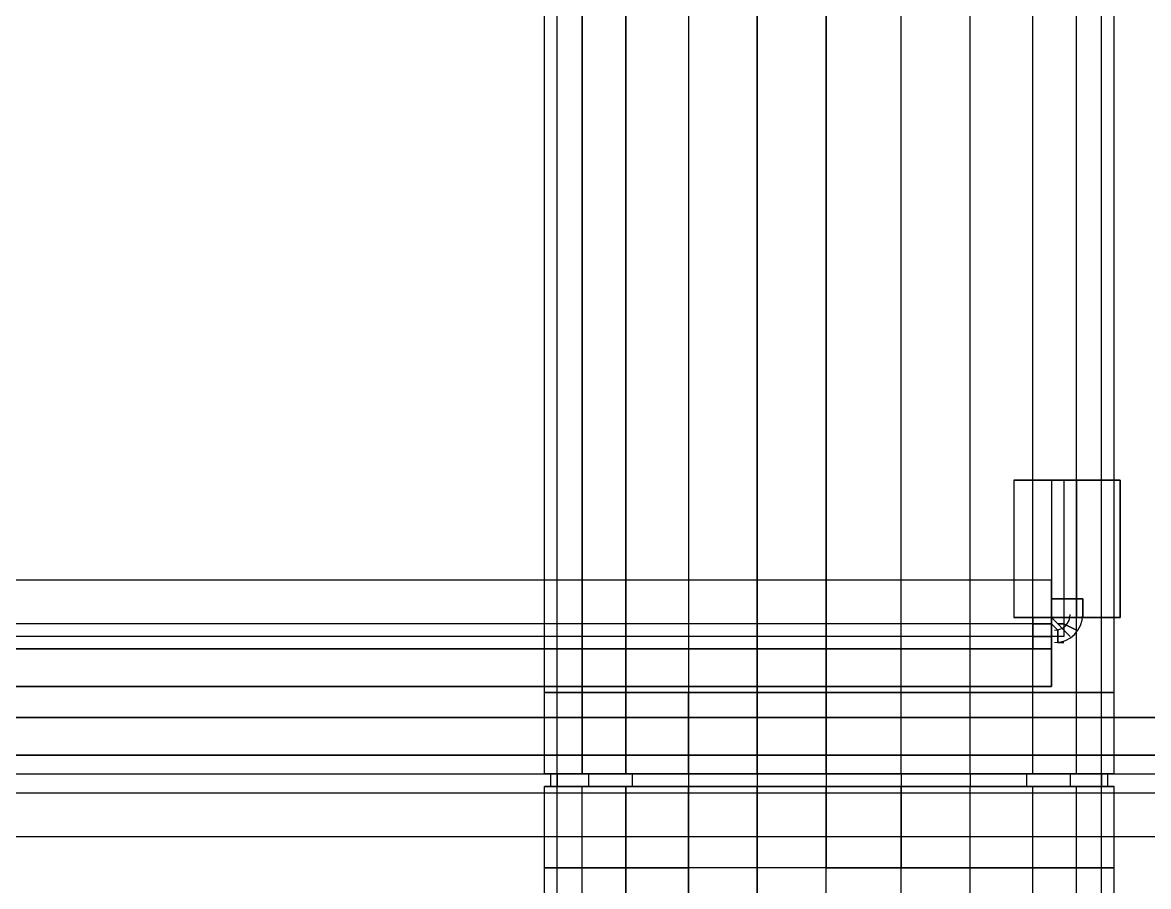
# Model space of a CAD drawing. Header units: metres. Extents: x 114 to 218, y 8 to 180.
# Drawn here: x 190.901 to 193.669, y 84.456 to 86.581 of the extents above; entities that cross this region are included whole.
import ezdxf

# ---------------------------------------------------------------- set-up
doc = ezdxf.new("R2010")
doc.units = ezdxf.units.M
doc.header["$MEASUREMENT"] = 0
for name, color, linetype in [('_Route', 7, 'Continuous'), ('M-SA2S-Conn', 7, 'Continuous'), ('M-SA2S-Round', 7, 'Continuous'), ('PL-DCW-Pipe', 7, 'Continuous'), ('PL-DCW-Pipe_Fitting-Insulation', 7, 'Continuous'), ('PL-DHWR-Fitting', 7, 'Continuous'), ('PL-DHWR-Pipe', 7, 'Continuous'), ('PL-DHWR-Pipe_Fitting-Insulation', 7, 'Continuous')]:
    doc.layers.add(name, color=color, linetype=linetype)

msp = doc.modelspace()

# ---------------------------------------------------------------- linework, layer by layer
at = {"layer": '_Route', "color": 4, "true_color": 0x00ffff}
for points in [[(193.461, 85.4557), (193.461, 85.0712), (169.3117, 85.0712), (169.3117, 65.721), (150.623, 65.721), (150.623, 77.2265), (141.1786, 77.2265), (140.8402, 77.2265), (130.5806, 77.2265), (130.2422, 77.2265), (126.489, 77.2265)], [(193.461, 85.4557), (193.461, 85.0712), (169.3117, 85.0712), (169.3117, 65.721), (150.623, 65.721), (150.623, 77.2265), (141.1786, 77.2265), (140.8402, 77.2265), (130.5806, 77.2265), (130.2422, 77.2265), (126.489, 77.2265)], [(165.8816, 84.7328), (196.7835, 84.7328)], [(165.8816, 84.7328), (196.7835, 84.7328)]]:
    msp.add_lwpolyline(points, dxfattribs=at)
at = {"layer": 'M-SA2S-Conn', "color": 5, "true_color": 0x0000ff}
for points in [[(193.3841, 84.9327), (193.4918, 84.9327), (193.5533, 84.9327), (193.5841, 84.9327), (193.5533, 84.9327), (193.4918, 84.9327), (193.3841, 84.9327), (193.2303, 84.9327), (193.0611, 84.9327), (192.8765, 84.9327), (192.7073, 84.9327), (192.5381, 84.9327), (192.3843, 84.9327), (192.2766, 84.9327), (192.2151, 84.9327), (192.1844, 84.9327), (192.2151, 84.9327), (192.2766, 84.9327), (192.3843, 84.9327), (192.5381, 84.9327), (192.7073, 84.9327), (192.8765, 84.9327), (193.0611, 84.9327), (193.2303, 84.9327), (193.3841, 84.9327)], [(192.2151, 84.7328), (192.1844, 84.7328), (192.1844, 84.9327)], [(192.1844, 84.7328), (192.2151, 84.7328), (192.2151, 84.9327)], [(192.1844, 84.9327), (192.1844, 84.9327)], [(192.2766, 84.7328), (192.2151, 84.7328), (192.2151, 84.9327)], [(192.2151, 84.7328), (192.2766, 84.7328), (192.2766, 84.9327)], [(192.2151, 84.9327), (192.2151, 84.9327)], [(192.2151, 84.9327), (192.2151, 84.9327)], [(192.3843, 84.7328), (192.2766, 84.7328), (192.2766, 84.9327)], [(192.2766, 84.7328), (192.3843, 84.7328), (192.3843, 84.9327)], [(192.2766, 84.9327), (192.2766, 84.9327)], [(192.2766, 84.9327), (192.2766, 84.9327)], [(192.5381, 84.7328), (192.3843, 84.7328), (192.3843, 84.9327)], [(192.3843, 84.9327), (192.3843, 84.9327)], [(192.3843, 84.9327), (192.3843, 84.9327)], [(192.5381, 84.9327), (192.5381, 84.7328), (192.7073, 84.7328), (192.7073, 84.9327)], [(192.7073, 84.7328), (192.5381, 84.7328), (192.5381, 84.9327)], [(192.5381, 84.9327), (192.5381, 84.9327)], [(192.5381, 84.9327), (192.5381, 84.9327)], [(192.7073, 84.7328), (192.8765, 84.7328), (192.8765, 84.9327)], [(192.8765, 84.7328), (192.7073, 84.7328), (192.7073, 84.9327)], [(192.7073, 84.9327), (192.7073, 84.9327)], [(192.7073, 84.9327), (192.7073, 84.9327)], [(192.8765, 84.7328), (193.0611, 84.7328), (193.0611, 84.9327)], [(193.0611, 84.7328), (192.8765, 84.7328), (192.8765, 84.9327)], [(192.8765, 84.9327), (192.8765, 84.9327)], [(192.8765, 84.9327), (192.8765, 84.9327)], [(193.0611, 84.7328), (193.2303, 84.7328), (193.2303, 84.9327)], [(193.2303, 84.7328), (193.0611, 84.7328), (193.0611, 84.9327)], [(193.0611, 84.9327), (193.0611, 84.9327)], [(193.0611, 84.9327), (193.0611, 84.9327)], [(193.2303, 84.7328), (193.3841, 84.7328), (193.3841, 84.9327)], [(193.3841, 84.7328), (193.2303, 84.7328), (193.2303, 84.9327)], [(193.2303, 84.9327), (193.2303, 84.9327)], [(193.2303, 84.9327), (193.2303, 84.9327)], [(193.3841, 84.7328), (193.4918, 84.7328), (193.4918, 84.9327)], [(193.4918, 84.7328), (193.3841, 84.7328), (193.3841, 84.9327)], [(193.3841, 84.9327), (193.3841, 84.9327)], [(193.3841, 84.9327), (193.3841, 84.9327)], [(193.4918, 84.7328), (193.5533, 84.7328), (193.5533, 84.9327)], [(193.5533, 84.7328), (193.4918, 84.7328), (193.4918, 84.9327)], [(193.4918, 84.9327), (193.4918, 84.9327)], [(193.4918, 84.9327), (193.4918, 84.9327)], [(193.5533, 84.7328), (193.5841, 84.7328), (193.5841, 84.9327)], [(193.5841, 84.7328), (193.5533, 84.7328), (193.5533, 84.9327)], [(193.5533, 84.9327), (193.5533, 84.9327)], [(193.5533, 84.9327), (193.5533, 84.9327)], [(193.5841, 84.9327), (193.5841, 84.9327)], [(192.1844, 84.7328), (192.1844, 84.7328)], [(192.1997, 84.7328), (192.2151, 84.7328), (192.2151, 84.702), (192.1997, 84.702), (192.1997, 84.7328)], [(192.2151, 84.702), (192.2151, 84.7328), (192.1997, 84.7328)], [(192.1997, 84.7328), (192.1997, 84.7328)], [(192.2151, 84.7328), (192.292, 84.7328), (192.292, 84.702), (192.2151, 84.702)], [(192.2151, 84.7328), (192.292, 84.7328), (192.3997, 84.7328), (192.5381, 84.7328), (192.7073, 84.7328), (192.8765, 84.7328), (193.0611, 84.7328), (193.2303, 84.7328), (193.3688, 84.7328), (193.4764, 84.7328)], [(192.2151, 84.7328), (192.2151, 84.7328)], [(192.2151, 84.7328), (192.2151, 84.7328)], [(192.2151, 84.7328), (192.2151, 84.7328)], [(192.2151, 84.7328), (192.2151, 84.7328)], [(192.2766, 84.7328), (192.2766, 84.7328)], [(192.2766, 84.7328), (192.2766, 84.7328)], [(192.292, 84.7328), (192.3997, 84.7328), (192.3997, 84.702), (192.292, 84.702)], [(192.292, 84.7328), (192.292, 84.702)], [(192.292, 84.7328), (192.292, 84.7328)], [(192.292, 84.7328), (192.292, 84.7328)], [(192.3843, 84.7328), (192.5381, 84.7328)], [(192.3843, 84.7328), (192.3843, 84.7328)], [(192.3843, 84.7328), (192.3843, 84.7328)], [(192.3997, 84.7328), (192.5381, 84.7328), (192.5381, 84.702), (192.3997, 84.702)], [(192.3997, 84.7328), (192.3997, 84.702)], [(192.3997, 84.7328), (192.3997, 84.7328)], [(192.3997, 84.7328), (192.3997, 84.7328)], [(192.5381, 84.7328), (192.7073, 84.7328), (192.7073, 84.702)], [(192.5381, 84.7328), (192.5381, 84.702)], [(192.5381, 84.7328), (192.5381, 84.7328)], [(192.5381, 84.7328), (192.5381, 84.7328)], [(192.5381, 84.7328), (192.5381, 84.7328)], [(192.5381, 84.7328), (192.5381, 84.7328)], [(192.7073, 84.7328), (192.8765, 84.7328), (192.8765, 84.702)], [(192.7073, 84.7328), (192.7073, 84.702)], [(192.7073, 84.7328), (192.7073, 84.7328)], [(192.7073, 84.7328), (192.7073, 84.7328)], [(192.7073, 84.7328), (192.7073, 84.7328)], [(192.7073, 84.7328), (192.7073, 84.7328)], [(192.8765, 84.7328), (193.0611, 84.7328), (193.0611, 84.702)], [(192.8765, 84.7328), (192.8765, 84.702)], [(192.8765, 84.7328), (192.8765, 84.7328)], [(192.8765, 84.7328), (192.8765, 84.7328)], [(192.8765, 84.7328), (192.8765, 84.7328)], [(192.8765, 84.7328), (192.8765, 84.7328)], [(193.0611, 84.7328), (193.2303, 84.7328), (193.2303, 84.702)], [(193.0611, 84.7328), (193.0611, 84.702)], [(193.0611, 84.7328), (193.0611, 84.7328)], [(193.0611, 84.7328), (193.0611, 84.7328)], [(193.0611, 84.7328), (193.0611, 84.7328)], [(193.0611, 84.7328), (193.0611, 84.7328)], [(193.2303, 84.7328), (193.3688, 84.7328), (193.3688, 84.702)], [(193.2303, 84.7328), (193.2303, 84.702)], [(193.2303, 84.7328), (193.2303, 84.7328)], [(193.2303, 84.7328), (193.2303, 84.7328)], [(193.2303, 84.7328), (193.2303, 84.7328)], [(193.2303, 84.7328), (193.2303, 84.7328)], [(193.3688, 84.7328), (193.4764, 84.7328), (193.4764, 84.702)], [(193.3688, 84.7328), (193.3688, 84.702)], [(193.3688, 84.7328), (193.3688, 84.7328)], [(193.3688, 84.7328), (193.3688, 84.7328)], [(193.3841, 84.7328), (193.3841, 84.7328)], [(193.3841, 84.7328), (193.3841, 84.7328)], [(193.4764, 84.7328), (193.5533, 84.7328), (193.5533, 84.702)], [(193.5533, 84.702), (193.5533, 84.7328), (193.4764, 84.7328), (193.4764, 84.702)], [(193.4764, 84.7328), (193.4764, 84.7328)], [(193.4764, 84.7328), (193.4764, 84.7328)], [(193.4918, 84.7328), (193.4918, 84.7328)], [(193.4918, 84.7328), (193.4918, 84.7328)], [(193.5533, 84.7328), (193.5687, 84.7328), (193.5533, 84.7328)], [(193.5533, 84.7328), (193.5533, 84.7328)], [(193.5533, 84.7328), (193.5533, 84.7328)], [(193.5533, 84.7328), (193.5533, 84.7328)], [(193.5533, 84.7328), (193.5533, 84.7328)], [(193.5687, 84.702), (193.5687, 84.7328)], [(193.5687, 84.7328), (193.5687, 84.7328)], [(193.5841, 84.7328), (193.5841, 84.7328)], [(192.1844, 84.5021), (192.1844, 84.702)], [(192.5381, 84.702), (192.3843, 84.702), (192.2766, 84.702), (192.2151, 84.702), (192.1844, 84.702), (192.2151, 84.702), (192.2766, 84.702), (192.3843, 84.702), (192.5381, 84.702), (192.7073, 84.702), (192.8765, 84.702), (193.0611, 84.702), (193.2303, 84.702), (193.3841, 84.702), (193.4918, 84.702), (193.5533, 84.702), (193.5841, 84.702), (193.5533, 84.702), (193.4918, 84.702), (193.3841, 84.702), (193.2303, 84.702), (193.0611, 84.702)], [(192.1844, 84.702), (192.1844, 84.702)], [(192.5381, 84.702), (192.7073, 84.702), (192.8765, 84.702), (193.0611, 84.702), (193.2303, 84.702), (193.3688, 84.702), (193.4764, 84.702), (193.5533, 84.702), (193.5687, 84.702), (193.5533, 84.702), (193.4764, 84.702), (193.3688, 84.702), (193.2303, 84.702), (193.0611, 84.702), (192.8765, 84.702), (192.7073, 84.702), (192.5381, 84.702), (192.3997, 84.702), (192.292, 84.702), (192.2151, 84.702), (192.1997, 84.702)], [(192.1997, 84.702), (192.1997, 84.702)], [(192.2151, 84.5021), (192.2151, 84.702)], [(192.2151, 84.5021), (192.2151, 84.702)], [(192.2151, 84.702), (192.2151, 84.702)], [(192.2151, 84.702), (192.2151, 84.702)], [(192.2151, 84.702), (192.2151, 84.702)], [(192.2151, 84.702), (192.2151, 84.702)], [(192.2766, 84.5021), (192.2766, 84.702)], [(192.2766, 84.5021), (192.2766, 84.702)], [(192.2766, 84.702), (192.2766, 84.702)], [(192.2766, 84.702), (192.2766, 84.702)], [(192.292, 84.702), (192.292, 84.702)], [(192.292, 84.702), (192.292, 84.702)], [(192.3843, 84.5021), (192.3843, 84.702)], [(192.3843, 84.5021), (192.3843, 84.702)], [(192.3843, 84.702), (192.3843, 84.702)], [(192.3843, 84.702), (192.3843, 84.702)], [(192.3997, 84.702), (192.3997, 84.702)], [(192.3997, 84.702), (192.3997, 84.702)], [(192.7073, 84.5021), (192.5381, 84.5021), (192.5381, 84.702), (192.7073, 84.702)], [(192.5381, 84.5021), (192.5381, 84.702)], [(192.5381, 84.702), (192.5381, 84.702)], [(192.5381, 84.702), (192.5381, 84.702)], [(192.5381, 84.702), (192.5381, 84.702)], [(192.5381, 84.702), (192.5381, 84.702)], [(192.8765, 84.5021), (192.7073, 84.5021), (192.7073, 84.702), (192.8765, 84.702), (192.8765, 84.5021)], [(192.7073, 84.5021), (192.7073, 84.702)], [(192.7073, 84.702), (192.7073, 84.702)], [(192.7073, 84.702), (192.7073, 84.702)], [(192.7073, 84.702), (192.7073, 84.702)], [(192.7073, 84.702), (192.7073, 84.702)], [(192.8765, 84.702), (193.0611, 84.702), (193.0611, 84.5021)], [(192.8765, 84.5021), (192.8765, 84.702)], [(192.8765, 84.702), (192.8765, 84.702)], [(192.8765, 84.702), (192.8765, 84.702)], [(192.8765, 84.702), (192.8765, 84.702)], [(192.8765, 84.702), (192.8765, 84.702)], [(193.0611, 84.5021), (193.0611, 84.702)], [(193.0611, 84.702), (193.0611, 84.702)], [(193.0611, 84.702), (193.0611, 84.702)], [(193.0611, 84.702), (193.0611, 84.702)], [(193.0611, 84.702), (193.0611, 84.702)], [(193.2303, 84.5021), (193.2303, 84.702)], [(193.2303, 84.5021), (193.2303, 84.702)], [(193.2303, 84.702), (193.2303, 84.702)], [(193.2303, 84.702), (193.2303, 84.702)], [(193.2303, 84.702), (193.2303, 84.702)], [(193.2303, 84.702), (193.2303, 84.702)], [(193.3688, 84.702), (193.3688, 84.702)], [(193.3688, 84.702), (193.3688, 84.702)], [(193.3841, 84.5021), (193.3841, 84.702)], [(193.3841, 84.5021), (193.3841, 84.702)], [(193.3841, 84.702), (193.3841, 84.702)], [(193.3841, 84.702), (193.3841, 84.702)], [(193.4764, 84.702), (193.4764, 84.702)], [(193.4764, 84.702), (193.4764, 84.702)], [(193.4918, 84.5021), (193.4918, 84.702)], [(193.4918, 84.5021), (193.4918, 84.702)], [(193.4918, 84.702), (193.4918, 84.702)], [(193.4918, 84.702), (193.4918, 84.702)], [(193.5533, 84.5021), (193.5533, 84.702)], [(193.5533, 84.5021), (193.5533, 84.702)], [(193.5533, 84.702), (193.5533, 84.702)], [(193.5533, 84.702), (193.5533, 84.702)], [(193.5533, 84.702), (193.5533, 84.702)], [(193.5533, 84.702), (193.5533, 84.702)], [(193.5687, 84.702), (193.5687, 84.702)], [(193.5841, 84.5021), (193.5841, 84.702)], [(193.5841, 84.702), (193.5841, 84.702)], [(192.8765, 84.5021), (193.0611, 84.5021), (193.2303, 84.5021), (193.3841, 84.5021), (193.4918, 84.5021), (193.5533, 84.5021), (193.5841, 84.5021), (193.5533, 84.5021), (193.4918, 84.5021), (193.3841, 84.5021), (193.2303, 84.5021), (193.0611, 84.5021), (192.8765, 84.5021), (192.7073, 84.5021), (192.5381, 84.5021), (192.3843, 84.5021), (192.2766, 84.5021), (192.2151, 84.5021), (192.1844, 84.5021), (192.2151, 84.5021), (192.2766, 84.5021), (192.3843, 84.5021), (192.5381, 84.5021)], [(192.1844, 84.5021), (192.1844, 84.5021)], [(192.2151, 84.5021), (192.2151, 84.5021)], [(192.2151, 84.5021), (192.2151, 84.5021)], [(192.2766, 84.5021), (192.2766, 84.5021)], [(192.2766, 84.5021), (192.2766, 84.5021)], [(192.3843, 84.5021), (192.3843, 84.5021)], [(192.3843, 84.5021), (192.3843, 84.5021)], [(192.5381, 84.5021), (192.5381, 84.5021)], [(192.5381, 84.5021), (192.5381, 84.5021)], [(192.7073, 84.5021), (192.7073, 84.5021)], [(192.7073, 84.5021), (192.7073, 84.5021)], [(192.8765, 84.5021), (192.8765, 84.5021)], [(192.8765, 84.5021), (192.8765, 84.5021)], [(193.0611, 84.5021), (193.0611, 84.5021)], [(193.0611, 84.5021), (193.0611, 84.5021)], [(193.2303, 84.5021), (193.2303, 84.5021)], [(193.2303, 84.5021), (193.2303, 84.5021)], [(193.3841, 84.5021), (193.3841, 84.5021)], [(193.3841, 84.5021), (193.3841, 84.5021)], [(193.4918, 84.5021), (193.4918, 84.5021)], [(193.4918, 84.5021), (193.4918, 84.5021)], [(193.5533, 84.5021), (193.5533, 84.5021)], [(193.5533, 84.5021), (193.5533, 84.5021)], [(193.5841, 84.5021), (193.5841, 84.5021)]]:
    msp.add_lwpolyline(points, dxfattribs=at)
at = {"layer": 'M-SA2S-Round', "color": 5, "true_color": 0x0000ff}
for points in [[(192.1844, 84.7328), (192.2151, 84.7328), (192.1844, 84.7328), (192.1844, 90.7317), (192.2151, 90.7317), (192.2766, 90.7317), (192.2766, 84.7328), (192.2151, 84.7328), (192.2151, 90.7317), (192.1844, 90.7317)], [(192.2766, 84.7328), (192.2151, 84.7328), (192.2151, 90.7317), (192.2766, 90.7317)], [(192.3843, 84.7328), (192.2766, 84.7328), (192.2766, 90.7317), (192.3843, 90.7317)], [(192.2766, 90.7317), (192.3843, 90.7317), (192.3843, 84.7328), (192.5381, 84.7328)], [(192.5381, 84.7328), (192.3843, 84.7328), (192.3843, 90.7317), (192.5381, 90.7317)], [(192.3843, 90.7317), (192.5381, 90.7317), (192.5381, 84.7328), (192.7073, 84.7328)], [(192.7073, 90.7317), (192.5381, 90.7317), (192.5381, 84.7328), (192.7073, 84.7328), (192.7073, 90.7317), (192.8765, 90.7317), (192.8765, 84.7328), (192.7073, 84.7328)], [(192.5381, 90.7317), (192.7073, 90.7317), (192.7073, 84.7328), (192.8765, 84.7328), (192.8765, 90.7317), (192.7073, 90.7317)], [(192.8765, 84.7328), (193.0611, 84.7328), (193.0611, 90.7317), (192.8765, 90.7317)], [(193.0611, 84.7328), (193.2303, 84.7328), (193.2303, 90.7317), (193.0611, 90.7317)], [(193.2303, 84.7328), (193.0611, 84.7328), (193.0611, 90.7317), (193.2303, 90.7317)], [(193.2303, 84.7328), (193.3841, 84.7328), (193.3841, 90.7317), (193.2303, 90.7317)], [(193.3841, 84.7328), (193.2303, 84.7328), (193.2303, 90.7317), (193.3841, 90.7317)], [(193.3841, 84.7328), (193.4918, 84.7328), (193.4918, 90.7317), (193.3841, 90.7317)], [(193.4918, 84.7328), (193.3841, 84.7328), (193.3841, 90.7317), (193.4918, 90.7317)], [(193.4918, 84.7328), (193.5533, 84.7328), (193.5533, 90.7317), (193.4918, 90.7317)], [(193.5533, 84.7328), (193.4918, 84.7328), (193.4918, 90.7317), (193.5533, 90.7317)], [(193.5533, 84.7328), (193.5841, 84.7328), (193.5841, 90.7317), (193.5533, 90.7317)], [(193.5841, 84.7328), (193.5533, 84.7328), (193.5533, 90.7317), (193.5841, 90.7317)], [(192.1844, 84.7328), (192.1844, 84.7328)], [(192.2151, 84.7328), (192.2151, 84.7328)], [(192.2151, 84.7328), (192.2151, 84.7328)], [(192.2766, 84.7328), (192.3843, 84.7328)], [(192.2766, 84.7328), (192.2766, 84.7328)], [(192.2766, 84.7328), (192.2766, 84.7328)], [(192.3843, 84.7328), (192.3843, 84.7328)], [(192.3843, 84.7328), (192.3843, 84.7328)], [(192.5381, 84.7328), (192.5381, 84.7328)], [(192.5381, 84.7328), (192.5381, 84.7328)], [(192.7073, 84.7328), (192.7073, 84.7328)], [(192.7073, 84.7328), (192.7073, 84.7328)], [(193.0611, 84.7328), (192.8765, 84.7328)], [(192.8765, 84.7328), (192.8765, 84.7328)], [(192.8765, 84.7328), (192.8765, 84.7328)], [(193.0611, 84.7328), (193.0611, 84.7328)], [(193.0611, 84.7328), (193.0611, 84.7328)], [(193.2303, 84.7328), (193.2303, 84.7328)], [(193.2303, 84.7328), (193.2303, 84.7328)], [(193.3841, 84.7328), (193.3841, 84.7328)], [(193.3841, 84.7328), (193.3841, 84.7328)], [(193.4918, 84.7328), (193.4918, 84.7328)], [(193.4918, 84.7328), (193.4918, 84.7328)], [(193.5533, 84.7328), (193.5533, 84.7328)], [(193.5533, 84.7328), (193.5533, 84.7328)], [(193.5841, 84.7328), (193.5841, 84.7328)], [(192.3843, 84.702), (192.2766, 84.702), (192.2151, 84.702), (192.1844, 84.702), (192.2151, 84.702), (192.2766, 84.702), (192.3843, 84.702), (192.5381, 84.702), (192.7073, 84.702), (192.8765, 84.702), (193.0611, 84.702), (193.2303, 84.702), (193.3841, 84.702), (193.4918, 84.702), (193.5533, 84.702), (193.5841, 84.702), (193.5533, 84.702), (193.4918, 84.702), (193.3841, 84.702), (193.2303, 84.702), (193.0611, 84.702), (192.8765, 84.702), (192.7073, 84.702), (192.7073, 78.7031)], [(192.2151, 78.7031), (192.1844, 78.7031), (192.1844, 84.702)], [(192.1844, 78.7031), (192.2151, 78.7031), (192.2151, 84.702)], [(192.1844, 84.702), (192.1844, 84.702)], [(192.2766, 78.7031), (192.2151, 78.7031), (192.2151, 84.702)], [(192.2151, 78.7031), (192.2766, 78.7031), (192.2766, 84.702)], [(192.2151, 84.702), (192.2151, 84.702)], [(192.2151, 84.702), (192.2151, 84.702)], [(192.5381, 84.702), (192.3843, 84.702), (192.3843, 78.7031), (192.2766, 78.7031), (192.2766, 84.702)], [(192.2766, 78.7031), (192.3843, 78.7031), (192.3843, 84.702)], [(192.2766, 84.702), (192.2766, 84.702)], [(192.2766, 84.702), (192.2766, 84.702)], [(192.7073, 84.702), (192.5381, 84.702), (192.5381, 78.7031), (192.3843, 78.7031)], [(192.3843, 78.7031), (192.5381, 78.7031), (192.5381, 84.702)], [(192.3843, 84.702), (192.3843, 84.702)], [(192.3843, 84.702), (192.3843, 84.702)], [(192.5381, 78.7031), (192.7073, 78.7031), (192.7073, 84.702)], [(192.5381, 84.702), (192.5381, 84.702)], [(192.5381, 84.702), (192.5381, 84.702)], [(192.7073, 78.7031), (192.8765, 78.7031), (192.8765, 84.702)], [(192.7073, 84.702), (192.7073, 84.702)], [(192.7073, 84.702), (192.7073, 84.702)], [(192.8765, 78.7031), (192.8765, 84.702)], [(192.8765, 78.7031), (193.0611, 78.7031), (193.0611, 84.702)], [(192.8765, 84.702), (192.8765, 84.702)], [(192.8765, 84.702), (192.8765, 84.702)], [(193.0611, 78.7031), (193.2303, 78.7031), (193.2303, 84.702)], [(193.2303, 78.7031), (193.0611, 78.7031), (193.0611, 84.702)], [(193.0611, 84.702), (193.0611, 84.702)], [(193.0611, 84.702), (193.0611, 84.702)], [(193.2303, 78.7031), (193.3841, 78.7031), (193.3841, 84.702)], [(193.3841, 78.7031), (193.2303, 78.7031), (193.2303, 84.702)], [(193.2303, 84.702), (193.2303, 84.702)], [(193.2303, 84.702), (193.2303, 84.702)], [(193.3841, 78.7031), (193.4918, 78.7031), (193.4918, 84.702)], [(193.4918, 78.7031), (193.3841, 78.7031), (193.3841, 84.702)], [(193.3841, 84.702), (193.3841, 84.702)], [(193.3841, 84.702), (193.3841, 84.702)], [(193.4918, 78.7031), (193.5533, 78.7031), (193.5533, 84.702)], [(193.5533, 78.7031), (193.4918, 78.7031), (193.4918, 84.702)], [(193.4918, 84.702), (193.4918, 84.702)], [(193.4918, 84.702), (193.4918, 84.702)], [(193.5533, 78.7031), (193.5841, 78.7031), (193.5841, 84.702)], [(193.5841, 78.7031), (193.5533, 78.7031), (193.5533, 84.702)], [(193.5533, 84.702), (193.5533, 84.702)], [(193.5533, 84.702), (193.5533, 84.702)], [(193.5841, 84.702), (193.5841, 84.702)]]:
    msp.add_lwpolyline(points, dxfattribs=at)
at = {"layer": 'PL-DCW-Pipe', "color": 152, "true_color": 0x006edd}
for points in [[(185.3395, 84.7789), (195.8914, 84.7789)], [(195.8914, 84.7789), (185.3395, 84.7789)], [(185.3395, 84.7789), (195.8914, 84.7789)], [(195.8914, 84.7789), (185.3395, 84.7789)], [(185.3395, 84.7328), (195.8914, 84.7328)], [(185.3395, 84.7328), (185.3395, 84.7328), (195.8914, 84.7328)], [(185.3395, 84.7328), (195.8914, 84.7328)], [(185.3395, 84.7328), (185.3395, 84.7328), (195.8914, 84.7328)], [(185.3395, 84.6866), (195.8914, 84.6866)], [(185.3395, 84.6866), (195.8914, 84.6866)], [(185.3395, 84.6866), (195.8914, 84.6866)], [(185.3395, 84.6866), (195.8914, 84.6866)]]:
    msp.add_lwpolyline(points, dxfattribs=at)
at = {"layer": 'PL-DCW-Pipe_Fitting-Insulation', "color": 7, "true_color": 0xfafafa}
for points in [[(185.3395, 84.8712), (195.8914, 84.8712)], [(195.8914, 84.8712), (185.3395, 84.8712)], [(185.3395, 84.8712), (195.8914, 84.8712)], [(195.8914, 84.8712), (185.3395, 84.8712)], [(185.3395, 84.7328), (195.8914, 84.7328)], [(185.3395, 84.7328), (185.3395, 84.7328), (195.8914, 84.7328)], [(185.3395, 84.7328), (195.8914, 84.7328)], [(185.3395, 84.7328), (185.3395, 84.7328), (195.8914, 84.7328)], [(185.3395, 84.579), (195.8914, 84.579)], [(185.3395, 84.579), (195.8914, 84.579)], [(185.3395, 84.579), (195.8914, 84.579)], [(185.3395, 84.579), (195.8914, 84.579)]]:
    msp.add_lwpolyline(points, dxfattribs=at)
at = {"layer": 'PL-DHWR-Fitting', "color": 30, "true_color": 0xff7f00}
for points in [[(193.5072, 85.1635), (193.4918, 85.1635), (193.461, 85.1635), (193.4457, 85.1635), (193.4303, 85.1635), (193.4457, 85.1635), (193.461, 85.1635), (193.4918, 85.1635), (193.461, 85.1635), (193.4457, 85.1635), (193.4303, 85.1635), (193.4457, 85.1635), (193.461, 85.1635), (193.4918, 85.1635), (193.5072, 85.1635)], [(193.4303, 85.1635), (193.4303, 85.1173)], [(193.4303, 85.1635), (193.4303, 85.1173)], [(193.4303, 85.1635), (193.4303, 85.1173)], [(193.4303, 85.1635), (193.4303, 85.1173)], [(193.5072, 85.1635), (193.4918, 85.1635), (193.461, 85.1635), (193.4457, 85.1635), (193.4303, 85.1635), (193.4457, 85.1635), (193.461, 85.1635), (193.4918, 85.1635), (193.461, 85.1635), (193.4457, 85.1635), (193.4303, 85.1635), (193.4457, 85.1635), (193.461, 85.1635), (193.4918, 85.1635), (193.5072, 85.1635)], [(193.4303, 85.1635), (193.4303, 85.1173)], [(193.4303, 85.1635), (193.4303, 85.1173)], [(193.4303, 85.1635), (193.4303, 85.1173)], [(193.4303, 85.1635), (193.4303, 85.1173)], [(193.461, 85.1635), (193.461, 85.1173)], [(193.461, 85.1635), (193.461, 85.1173)], [(193.461, 85.1635), (193.461, 85.1173)], [(193.461, 85.1635), (193.461, 85.1173)], [(193.461, 85.1635), (193.461, 85.1173)], [(193.461, 85.1635), (193.461, 85.1173)], [(193.461, 85.1635), (193.461, 85.1173)], [(193.461, 85.1635), (193.461, 85.1173)], [(193.4918, 85.1635), (193.4918, 85.1173)], [(193.4918, 85.1635), (193.4918, 85.1635)], [(193.4918, 85.1173), (193.4918, 85.1635)], [(193.4918, 85.1635), (193.4918, 85.1173)], [(193.4918, 85.1635), (193.4918, 85.1635)], [(193.4918, 85.1173), (193.4918, 85.1635)], [(193.5072, 85.1635), (193.5072, 85.1173)], [(193.5072, 85.1635), (193.5072, 85.1635)], [(193.5072, 85.1173), (193.5072, 85.1635)], [(193.5072, 85.1635), (193.5072, 85.1173)], [(193.5072, 85.1635), (193.5072, 85.1635)], [(193.5072, 85.1173), (193.5072, 85.1635)], [(193.3841, 85.1173), (193.3841, 85.1019), (193.3841, 85.0712), (193.3841, 85.0558), (193.3841, 85.0404), (193.3841, 85.0558), (193.3841, 85.0712), (193.3841, 85.1019), (193.3841, 85.0712), (193.3841, 85.0558), (193.3841, 85.0404), (193.3841, 85.0558), (193.3841, 85.0712), (193.3841, 85.1019), (193.3841, 85.1173)], [(193.3841, 85.1173), (193.4303, 85.1173)], [(193.3841, 85.1173), (193.3841, 85.1173)], [(193.4303, 85.1173), (193.3841, 85.1173)], [(193.3841, 85.1173), (193.3841, 85.1019), (193.3841, 85.0712), (193.3841, 85.0558), (193.3841, 85.0404), (193.3841, 85.0558), (193.3841, 85.0712), (193.3841, 85.1019), (193.3841, 85.0712), (193.3841, 85.0558), (193.3841, 85.0404), (193.3841, 85.0558), (193.3841, 85.0712), (193.3841, 85.1019), (193.3841, 85.1173)], [(193.3841, 85.1173), (193.4303, 85.1173)], [(193.3841, 85.1173), (193.3841, 85.1173)], [(193.4303, 85.1173), (193.3841, 85.1173)], [(193.3841, 85.1019), (193.4303, 85.1019)], [(193.3841, 85.1019), (193.3841, 85.1019)], [(193.4303, 85.1019), (193.3841, 85.1019)], [(193.3841, 85.1019), (193.4303, 85.1019)], [(193.3841, 85.1019), (193.3841, 85.1019)], [(193.4303, 85.1019), (193.3841, 85.1019)], [(193.4303, 85.1173), (193.4457, 85.1173), (193.461, 85.1173), (193.4918, 85.1173), (193.5072, 85.1173), (193.4918, 85.1173), (193.461, 85.1173), (193.4457, 85.1173), (193.4303, 85.1173)], [(193.4303, 85.0404), (193.4303, 85.0558), (193.4303, 85.0712), (193.4303, 85.1019), (193.4303, 85.1173), (193.4303, 85.1019), (193.4303, 85.0712), (193.4303, 85.0558), (193.4303, 85.0404)], [(193.4918, 85.1173), (193.461, 85.1173), (193.4457, 85.1173), (193.4303, 85.1173), (193.4457, 85.1173), (193.461, 85.1173), (193.4918, 85.1173)], [(193.4303, 85.1173), (193.4457, 85.1173), (193.461, 85.1173), (193.4918, 85.1173), (193.461, 85.1173), (193.4457, 85.1173), (193.4303, 85.1173)], [(193.4918, 85.1173), (193.461, 85.1173), (193.4457, 85.1173), (193.4303, 85.1173), (193.4457, 85.1173), (193.461, 85.1173), (193.4918, 85.1173)], [(193.4303, 85.1173), (193.4303, 85.1173)], [(193.4303, 85.1173), (193.4457, 85.1019), (193.461, 85.0866), (193.4764, 85.0712), (193.461, 85.0866), (193.4457, 85.1019), (193.4303, 85.1173), (193.4457, 85.1019), (193.461, 85.1019), (193.4918, 85.0866), (193.461, 85.1019), (193.4457, 85.1019), (193.4303, 85.1173), (193.4457, 85.1173), (193.461, 85.1173), (193.4918, 85.1173), (193.461, 85.1173), (193.4457, 85.1173), (193.4303, 85.1173)], [(193.4303, 85.1173), (193.4303, 85.1173)], [(193.4303, 85.1173), (193.4303, 85.1173)], [(193.4303, 85.1173), (193.4303, 85.1173)], [(193.4303, 85.1173), (193.4303, 85.1173)], [(193.4303, 85.1173), (193.4303, 85.1173)], [(193.4303, 85.1173), (193.4303, 85.1173)], [(193.4303, 85.1173), (193.4457, 85.1173), (193.461, 85.1173), (193.4918, 85.1173), (193.5072, 85.1173), (193.4918, 85.1173), (193.461, 85.1173), (193.4457, 85.1173), (193.4303, 85.1173)], [(193.4303, 85.0404), (193.4303, 85.0558), (193.4303, 85.0712), (193.4303, 85.1019), (193.4303, 85.1173), (193.4303, 85.1019), (193.4303, 85.0712), (193.4303, 85.0558), (193.4303, 85.0404)], [(193.4918, 85.1173), (193.461, 85.1173), (193.4457, 85.1173), (193.4303, 85.1173), (193.4457, 85.1173), (193.461, 85.1173), (193.4918, 85.1173)], [(193.4303, 85.1173), (193.4457, 85.1173), (193.461, 85.1173), (193.4918, 85.1173), (193.461, 85.1173), (193.4457, 85.1173), (193.4303, 85.1173)], [(193.4918, 85.1173), (193.461, 85.1173), (193.4457, 85.1173), (193.4303, 85.1173), (193.4457, 85.1173), (193.461, 85.1173), (193.4918, 85.1173)], [(193.4303, 85.1173), (193.4303, 85.1173)], [(193.4303, 85.1173), (193.4457, 85.1019), (193.461, 85.0866), (193.4764, 85.0712), (193.461, 85.0866), (193.4457, 85.1019), (193.4303, 85.1173), (193.4457, 85.1019), (193.461, 85.1019), (193.4918, 85.0866), (193.461, 85.1019), (193.4457, 85.1019), (193.4303, 85.1173), (193.4457, 85.1173), (193.461, 85.1173), (193.4918, 85.1173), (193.461, 85.1173), (193.4457, 85.1173), (193.4303, 85.1173)], [(193.4303, 85.1173), (193.4303, 85.1173)], [(193.4303, 85.1173), (193.4303, 85.1173)], [(193.4303, 85.1173), (193.4303, 85.1173)], [(193.4303, 85.1173), (193.4303, 85.1173)], [(193.4303, 85.1173), (193.4303, 85.1173)], [(193.4303, 85.1173), (193.4303, 85.1173)], [(193.4303, 85.1019), (193.4303, 85.0712), (193.4303, 85.0558), (193.4303, 85.0404), (193.4303, 85.0558), (193.4303, 85.0712), (193.4303, 85.1019)], [(193.4303, 85.0404), (193.4303, 85.0558), (193.4303, 85.0712), (193.4303, 85.1019), (193.4303, 85.0712), (193.4303, 85.0558), (193.4303, 85.0404), (193.4303, 85.0558), (193.4303, 85.0712), (193.4303, 85.1019), (193.4303, 85.0712), (193.4303, 85.0558), (193.4303, 85.0404)], [(193.4303, 85.1019), (193.4303, 85.1019)], [(193.4303, 85.1019), (193.4457, 85.0866), (193.4457, 85.0558), (193.461, 85.0558), (193.4457, 85.0558), (193.4457, 85.0866), (193.4303, 85.1019)], [(193.4303, 85.1019), (193.4303, 85.1019)], [(193.4303, 85.1019), (193.4303, 85.1019)], [(193.4303, 85.1019), (193.4303, 85.0712), (193.4303, 85.0558), (193.4303, 85.0404), (193.4303, 85.0558), (193.4303, 85.0712), (193.4303, 85.1019)], [(193.4303, 85.0404), (193.4303, 85.0558), (193.4303, 85.0712), (193.4303, 85.1019), (193.4303, 85.0712), (193.4303, 85.0558), (193.4303, 85.0404), (193.4303, 85.0558), (193.4303, 85.0712), (193.4303, 85.1019), (193.4303, 85.0712), (193.4303, 85.0558), (193.4303, 85.0404)], [(193.4303, 85.1019), (193.4303, 85.1019)], [(193.4303, 85.1019), (193.4457, 85.0866), (193.4457, 85.0558), (193.461, 85.0558), (193.4457, 85.0558), (193.4457, 85.0866), (193.4303, 85.1019)], [(193.4303, 85.1019), (193.4303, 85.1019)], [(193.4303, 85.1019), (193.4303, 85.1019)], [(193.461, 85.1173), (193.461, 85.1173)], [(193.461, 85.1173), (193.461, 85.1173)], [(193.461, 85.1173), (193.461, 85.1173)], [(193.461, 85.1173), (193.461, 85.1173)], [(193.4918, 85.1173), (193.4918, 85.1173)], [(193.4918, 85.1173), (193.4918, 85.1173)], [(193.4918, 85.1173), (193.4918, 85.1173)], [(193.4918, 85.1173), (193.4918, 85.1173)], [(193.4918, 85.1173), (193.4918, 85.1173)], [(193.4918, 85.1173), (193.4918, 85.1173)], [(193.5072, 85.1173), (193.5072, 85.1173)], [(193.5072, 85.1173), (193.5072, 85.1173)], [(193.3841, 85.0712), (193.4303, 85.0712)], [(193.3841, 85.0712), (193.4303, 85.0712)], [(193.3841, 85.0712), (193.4303, 85.0712)], [(193.3841, 85.0712), (193.4303, 85.0712)], [(193.3841, 85.0712), (193.4303, 85.0712)], [(193.3841, 85.0712), (193.4303, 85.0712)], [(193.3841, 85.0712), (193.4303, 85.0712)], [(193.3841, 85.0712), (193.4303, 85.0712)], [(193.4303, 85.0712), (193.4303, 85.0712)], [(193.4303, 85.0712), (193.4303, 85.0712)], [(193.4303, 85.0712), (193.4303, 85.0712)], [(193.4303, 85.0712), (193.4303, 85.0712)], [(193.3841, 85.0404), (193.4303, 85.0404)], [(193.3841, 85.0404), (193.4303, 85.0404)], [(193.3841, 85.0404), (193.4303, 85.0404)], [(193.3841, 85.0404), (193.4303, 85.0404)], [(193.3841, 85.0404), (193.4303, 85.0404)], [(193.3841, 85.0404), (193.4303, 85.0404)], [(193.3841, 85.0404), (193.4303, 85.0404)], [(193.3841, 85.0404), (193.4303, 85.0404)], [(193.4303, 85.0404), (193.4303, 85.0404)], [(193.4303, 85.0404), (193.4303, 85.0404)], [(193.4303, 85.0404), (193.4303, 85.0404)], [(193.4303, 85.0404), (193.4303, 85.0404)], [(193.4303, 85.0404), (193.4303, 85.0404)], [(193.4303, 85.0404), (193.4303, 85.0404)], [(193.4303, 85.0404), (193.4303, 85.0404)], [(193.4303, 85.0404), (193.4303, 85.0404)]]:
    msp.add_lwpolyline(points, dxfattribs=at)
for radius in [0.0385, 0.0692, 0.0385, 0.0692, 0.0385, 0.0692, 0.0385, 0.0692]:
    msp.add_arc((193.438, 85.125), radius, 270, 0, dxfattribs=at)
at = {"layer": 'PL-DHWR-Pipe', "color": 30, "true_color": 0xff7f00}
for points in [[(193.4918, 85.4557), (193.461, 85.4557), (193.4457, 85.4557), (193.4303, 85.4557), (193.4457, 85.4557), (193.461, 85.4557), (193.4918, 85.4557)], [(193.4303, 85.4557), (193.4303, 85.1173)], [(193.4303, 85.4557), (193.4303, 85.1173)], [(193.4918, 85.4557), (193.461, 85.4557), (193.4457, 85.4557), (193.4303, 85.4557), (193.4457, 85.4557), (193.461, 85.4557), (193.4918, 85.4557)], [(193.4303, 85.4557), (193.4303, 85.1173)], [(193.4303, 85.4557), (193.4303, 85.1173)], [(193.461, 85.4557), (193.461, 85.1173)], [(193.461, 85.4557), (193.461, 85.1173)], [(193.461, 85.4557), (193.461, 85.4557)], [(193.461, 85.4557), (193.461, 85.1173)], [(193.461, 85.4557), (193.461, 85.1173)], [(193.461, 85.4557), (193.461, 85.4557)], [(193.4918, 85.4557), (193.4918, 85.1173)], [(193.4918, 85.1173), (193.4918, 85.1173), (193.4918, 85.4557)], [(193.4918, 85.4557), (193.4918, 85.1173)], [(193.4918, 85.1173), (193.4918, 85.1173), (193.4918, 85.4557)], [(193.461, 85.2865), (193.461, 85.2865)], [(193.461, 85.2865), (193.461, 85.2865)], [(193.4303, 85.1019), (169.3579, 85.1019)], [(193.4303, 85.1019), (169.3579, 85.1019)], [(193.4303, 85.1019), (169.3579, 85.1019)], [(193.4303, 85.1019), (169.3579, 85.1019)], [(193.4303, 85.1173), (193.4457, 85.1173), (193.461, 85.1173), (193.4918, 85.1173), (193.461, 85.1173), (193.4457, 85.1173), (193.4303, 85.1173)], [(193.4303, 85.1173), (193.4457, 85.1173), (193.461, 85.1173), (193.4918, 85.1173), (193.461, 85.1173), (193.4457, 85.1173), (193.4303, 85.1173)], [(193.4303, 85.0404), (193.4303, 85.0558), (193.4303, 85.0712), (193.4303, 85.1019), (193.4303, 85.0712), (193.4303, 85.0558), (193.4303, 85.0404)], [(193.4303, 85.0404), (193.4303, 85.0558), (193.4303, 85.0712), (193.4303, 85.1019), (193.4303, 85.0712), (193.4303, 85.0558), (193.4303, 85.0404)], [(193.4303, 85.0712), (169.3579, 85.0712)], [(193.4303, 85.0712), (193.4303, 85.0712), (169.3579, 85.0712)], [(193.4303, 85.0712), (169.3579, 85.0712)], [(193.4303, 85.0712), (193.4303, 85.0712), (169.3579, 85.0712)], [(193.4303, 85.0404), (169.3579, 85.0404)], [(169.3579, 85.0404), (193.4303, 85.0404)], [(193.4303, 85.0404), (169.3579, 85.0404)], [(169.3579, 85.0404), (193.4303, 85.0404)]]:
    msp.add_lwpolyline(points, dxfattribs=at)
at = {"layer": 'PL-DHWR-Pipe_Fitting-Insulation', "color": 7, "true_color": 0xfafafa}
for points in [[(193.5995, 85.4557), (193.5841, 85.4557), (193.5379, 85.4557), (193.461, 85.4557), (193.3995, 85.4557), (193.3534, 85.4557), (193.338, 85.4557), (193.3534, 85.4557), (193.3995, 85.4557), (193.461, 85.4557), (193.5379, 85.4557), (193.5841, 85.4557), (193.5995, 85.4557)], [(193.338, 85.4557), (193.338, 85.1173)], [(193.338, 85.4557), (193.338, 85.1173)], [(193.5995, 85.4557), (193.5841, 85.4557), (193.5379, 85.4557), (193.461, 85.4557), (193.3995, 85.4557), (193.3534, 85.4557), (193.338, 85.4557), (193.3534, 85.4557), (193.3995, 85.4557), (193.461, 85.4557), (193.5379, 85.4557), (193.5841, 85.4557), (193.5995, 85.4557)], [(193.338, 85.4557), (193.338, 85.1173)], [(193.338, 85.4557), (193.338, 85.1173)], [(193.461, 85.4557), (193.461, 85.1173)], [(193.461, 85.4557), (193.461, 85.1173)], [(193.461, 85.4557), (193.461, 85.1173)], [(193.461, 85.4557), (193.461, 85.1173)], [(193.5995, 85.4557), (193.5995, 85.1173)], [(193.5995, 85.1173), (193.5995, 85.1173), (193.5995, 85.4557)], [(193.5995, 85.4557), (193.5995, 85.1173)], [(193.5995, 85.1173), (193.5995, 85.1173), (193.5995, 85.4557)], [(193.4303, 85.2096), (169.3579, 85.2096)], [(193.4303, 85.2096), (169.3579, 85.2096)], [(193.4303, 85.2096), (169.3579, 85.2096)], [(193.4303, 85.2096), (169.3579, 85.2096)], [(193.4303, 84.9481), (193.4303, 84.9635), (193.4303, 85.0097), (193.4303, 85.0712), (193.4303, 85.1481), (193.4303, 85.1942), (193.4303, 85.2096), (193.4303, 85.1942), (193.4303, 85.1481), (193.4303, 85.0712), (193.4303, 85.0097), (193.4303, 84.9635), (193.4303, 84.9481)], [(193.4303, 84.9481), (193.4303, 84.9635), (193.4303, 85.0097), (193.4303, 85.0712), (193.4303, 85.1481), (193.4303, 85.1942), (193.4303, 85.2096), (193.4303, 85.1942), (193.4303, 85.1481), (193.4303, 85.0712), (193.4303, 85.0097), (193.4303, 84.9635), (193.4303, 84.9481)], [(193.338, 85.1173), (193.3534, 85.1173), (193.3995, 85.1173), (193.461, 85.1173), (193.5379, 85.1173), (193.5841, 85.1173), (193.5995, 85.1173), (193.5841, 85.1173), (193.5379, 85.1173), (193.461, 85.1173), (193.3995, 85.1173), (193.3534, 85.1173), (193.338, 85.1173)], [(193.338, 85.1173), (193.3534, 85.1173), (193.3995, 85.1173), (193.461, 85.1173), (193.5379, 85.1173), (193.5841, 85.1173), (193.5995, 85.1173), (193.5841, 85.1173), (193.5379, 85.1173), (193.461, 85.1173), (193.3995, 85.1173), (193.3534, 85.1173), (193.338, 85.1173)], [(193.4303, 85.0712), (169.3579, 85.0712)], [(193.4303, 85.0712), (193.4303, 85.0712), (169.3579, 85.0712)], [(193.4303, 85.0712), (169.3579, 85.0712)], [(193.4303, 85.0712), (193.4303, 85.0712), (169.3579, 85.0712)], [(193.4303, 84.9481), (169.3579, 84.9481)], [(169.3579, 84.9481), (193.4303, 84.9481)], [(193.4303, 84.9481), (169.3579, 84.9481)], [(169.3579, 84.9481), (193.4303, 84.9481)]]:
    msp.add_lwpolyline(points, dxfattribs=at)

doc.saveas('drawing.dxf')
